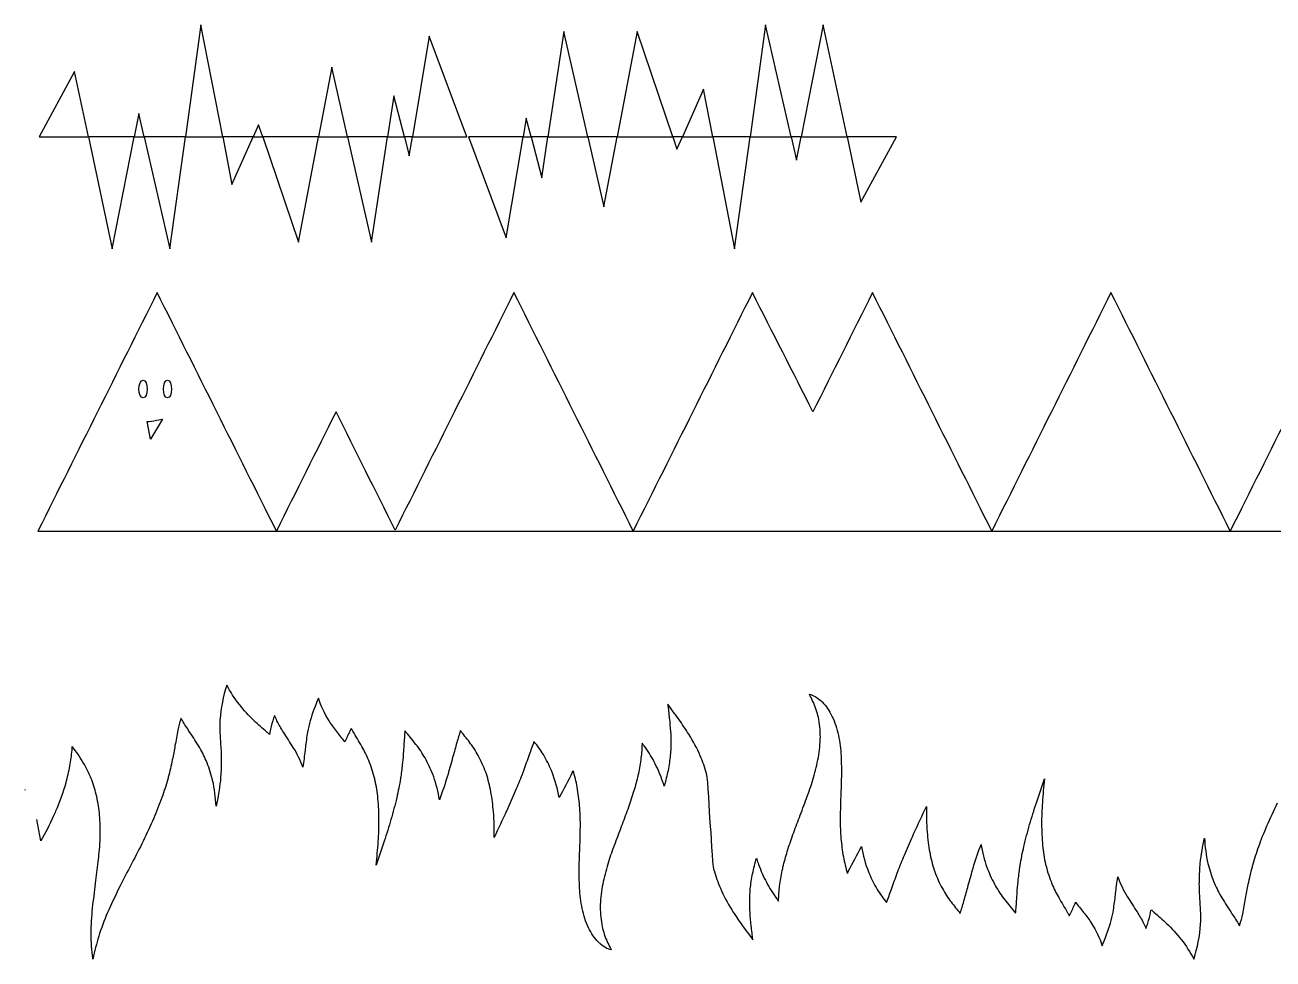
# Model space of a CAD drawing. Extents: x -2445 to 19593, y -8321 to 2625.
# Drawn here: x -33 to 3171, y 227 to 2625 of the extents above; entities that cross this region are included whole.
import ezdxf

# ---------------------------------------------------------------- set-up
doc = ezdxf.new("R2010")
doc.units = 0
doc.layers.add('Layer_1', color=7, linetype='CONTINUOUS')

msp = doc.modelspace()

# ---------------------------------------------------------------- linework, layer by layer
at = {"layer": 'Layer_1', "color": 7}
for points in [[(418.475, 2625.32496), (378.65, 2337.87504), (474.375, 2337.87504), (418.475, 2625.32496)], [(961.6, 2337.87504), (1101.52496, 2337.87504), (1004.77504, 2596.87504), (961.6, 2337.87504)], [(1412.1, 2337.87504), (1350.5, 2608.25), (1309.52496, 2337.87504), (1412.1, 2337.87504)], [(1630.15, 2337.87504), (1538.32496, 2608.25), (1487, 2337.87504), (1630.15, 2337.87504)], [(1868.47504, 2625.32496), (1828.62496, 2337.87504), (1934.45, 2337.87504), (1868.47504, 2625.32496)], [(1959.9, 2337.87504), (2077.55, 2337.87504), (2016.47504, 2625.32496), (1959.9, 2337.87504)], [(129.7, 2337.87504), (94.025, 2505.8), (2.95, 2337.87504), (129.7, 2337.87504)], [(720.275, 2337.87504), (795.175, 2337.87504), (754.325, 2517.17504), (720.275, 2337.87504)], [(897.75, 2337.87504), (941, 2337.87504), (913.7, 2443.2), (897.75, 2337.87504)], [(1732.9, 2337.87504), (1709.1, 2460.27504), (1654.7, 2337.87504), (1732.9, 2337.87504)], [(272.825, 2337.87504), (259.1, 2397.65), (247.35, 2337.87504), (272.825, 2337.87504)], [(1266.27504, 2337.87504), (1253.72496, 2386.27504), (1245.65, 2337.87504), (1266.27504, 2337.87504)], [(552.55, 2337.87504), (577.1, 2337.87504), (566.475, 2369.2), (552.55, 2337.87504)], [(247.35, 2337.87504), (129.7, 2337.87504), (190.8, 2050.42496), (247.35, 2337.87504)], [(378.65, 2337.87504), (272.825, 2337.87504), (338.8, 2050.42496), (378.65, 2337.87504)], [(474.375, 2337.87504), (498.175, 2215.5), (552.55, 2337.87504), (474.375, 2337.87504)], [(577.1, 2337.87504), (668.925, 2067.5), (720.275, 2337.87504), (577.1, 2337.87504)], [(795.175, 2337.87504), (856.77504, 2067.5), (897.75, 2337.87504), (795.175, 2337.87504)], [(941, 2337.87504), (953.55, 2289.5), (961.6, 2337.87504), (941, 2337.87504)], [(1245.65, 2337.87504), (1105.72496, 2337.87504), (1202.5, 2078.9), (1245.65, 2337.87504)], [(1309.52496, 2337.87504), (1266.27504, 2337.87504), (1293.57504, 2232.57504), (1309.52496, 2337.87504)], [(1487, 2337.87504), (1412.1, 2337.87504), (1452.95, 2158.57504), (1487, 2337.87504)], [(1654.7, 2337.87504), (1630.15, 2337.87504), (1640.77504, 2306.57504), (1654.7, 2337.87504)], [(1828.62496, 2337.87504), (1732.9, 2337.87504), (1788.77504, 2050.42496), (1828.62496, 2337.87504)], [(1934.45, 2337.87504), (1948.15, 2278.12496), (1959.9, 2337.87504), (1934.45, 2337.87504)], [(2077.55, 2337.87504), (2113.22496, 2169.97504), (2204.3, 2337.87504), (2077.55, 2337.87504)], [(306.15, 1938.0132), (306.15, 1938.0132)], [(319.442616, 1613.09756), (289.222, 1561.722528), (280.155824, 1607.053488)], [(612.275, 1325.7382), (612.275, 1325.7382)], [(1528.45, 1325.7382), (1528.45, 1325.7382)], [(2449.12496, 1325.7382), (2449.12496, 1325.7382)], [(3061.42496, 1325.7382), (3061.42496, 1325.7382)], [(368.612254, 842.916341), (368.612254, 842.916341)], [(467.316192, 840.276933), (467.316192, 840.276933), (467.316192, 840.276933)], [(613.763474, 838.109948), (613.763474, 838.109948), (613.763474, 838.109948)], [(1621.209852, 844.863604), (1621.209852, 844.863604)], [(1645.321303, 842.350216), (1645.321298, 842.350216)], [(2005.082683, 841.409399), (2005.082678, 841.409399), (2005.082683, 841.409399)], [(386.908382, 813.734734), (386.908382, 813.734734), (386.908382, 813.734734), (386.908382, 813.734734)], [(467.078454, 811.581773), (467.078454, 811.581773)], [(808.93308, 811.394522), (808.93308, 811.394522), (808.93308, 811.394522), (808.93308, 811.394522)], [(1624.300656, 810.6289), (1624.300656, 810.6289), (1624.300656, 810.6289)], [(1671.348547, 803.651254), (1671.348542, 803.651254)], [(1671.348547, 803.651254), (1671.348547, 803.651254)], [(412.791551, 773.167423), (412.791551, 773.167423), (412.791551, 773.167423)], [(469.459764, 771.698223), (469.459764, 771.698223), (469.459764, 771.698223)], [(655.603754, 769.488198), (655.603754, 769.488198), (655.603754, 769.488198), (655.603754, 769.488198)], [(686.597264, 769.647908), (686.597264, 769.647908), (686.597264, 769.647908)], [(831.715629, 772.544284), (831.715629, 772.544284)], [(939.550824, 776.503142), (939.550824, 776.503142)], [(970.435045, 777.805822), (970.435045, 777.805822)], [(1075.460225, 782.355246), (1075.460225, 782.355246)], [(1107.999368, 783.687908), (1107.999368, 783.687908)], [(1273.573948, 785.305486), (1273.573948, 785.305486)], [(2008.822598, 790.498642), (2008.822598, 790.498794)], [(2055.3782, 800.761395), (2055.3782, 800.761395), (2055.3782, 800.761395)], [(87.071473, 767.615226), (87.071473, 767.615226)], [(1130.488462, 749.175908), (1130.488462, 749.175908)], [(1297.793428, 751.39071), (1297.793428, 751.39071)], [(1700.626732, 748.271054), (1700.626732, 748.271054), (1700.626732, 748.271054), (1700.626719, 748.271054)], [(2002.610497, 737.792404), (2002.610502, 737.792404), (2002.610497, 737.792404)], [(2062.056715, 747.614697), (2062.056715, 747.614697)], [(1149.878686, 706.123056), (1149.878686, 706.123056), (1149.878686, 706.123056)], [(1244.949583, 705.331112), (1244.949583, 705.331112)], [(1246.475759, 709.565638), (1246.475759, 709.565638), (1246.475759, 709.565638), (1246.475759, 709.565638)], [(1373.934651, 709.828044), (1373.934651, 709.828044)], [(136.4529, 690.510551), (136.4529, 690.510551)], [(333.478751, 688.813041), (333.478751, 688.813041)], [(448.616754, 685.126143), (448.616754, 685.126143)], [(468.371079, 684.49899), (468.371079, 684.498838)], [(864.232346, 691.583956), (864.232346, 691.583956), (864.232346, 691.583956), (864.232346, 691.583956)], [(931.654663, 694.767841), (931.654663, 694.767841), (931.654663, 694.767841)], [(1014.48146, 699.158216), (1014.48146, 699.158216), (1014.48146, 699.158216), (1014.48146, 699.158216)], [(1151.386144, 701.903622), (1151.386144, 701.903622)], [(1611.101775, 682.235966), (1611.101775, 682.235966), (1611.101775, 682.235966), (1611.101775, 682.235966)], [(1228.066211, 663.349582), (1228.066211, 663.349582)], [(1726.692091, 652.260991), (1726.692091, 652.260991)], [(1974.268458, 641.286137), (1974.268458, 641.286137)], [(457.430165, 619.554889), (457.430165, 619.554889)], [(1207.460778, 616.053667), (1207.460778, 616.053667)], [(1391.321771, 614.342336), (1391.321771, 614.342336)], [(7.459895, 529.98018), (-3.122588, 584.96052)], [(1169.637439, 604.739511), (1169.637439, 604.739511)], [(2283.179921, 552.039689), (2283.179921, 552.039689)], [(1478.548902, 515.493063), (1478.548902, 515.493063)], [(2061.495589, 542.436864), (2061.495589, 542.436864)], [(2245.356582, 540.725533), (2245.356582, 540.725533)], [(2995.387195, 537.224311), (2995.387195, 537.224311)], [(155.72062, 483.451869), (155.72062, 483.451869), (155.72062, 483.451869)], [(156.048209, 486.333967), (156.048209, 486.333967)], [(1726.125269, 504.518209), (1726.125269, 504.518209)], [(2224.751149, 493.429618), (2224.751149, 493.429618)], [(239.473947, 469.567006), (239.473947, 469.567006)], [(1841.715585, 474.543234), (1841.715585, 474.543234), (1841.715585, 474.543234), (1841.715585, 474.543234)], [(2207.867777, 451.448088), (2207.867777, 451.448088)], [(2301.431216, 454.875578), (2301.431216, 454.875578)], [(2302.938674, 450.656144), (2302.938674, 450.656144), (2302.938674, 450.656144)], [(2438.3359, 457.620984), (2438.3359, 457.620984), (2438.3359, 457.620984), (2438.3359, 457.620984)], [(2521.162697, 462.011359), (2521.162697, 462.011359), (2521.162697, 462.011359)], [(2588.585014, 465.195244), (2588.585014, 465.195244), (2588.585014, 465.195244), (2588.585014, 465.195244)], [(2984.446281, 472.28021), (2984.446281, 472.280362)], [(3004.200606, 471.653057), (3004.200606, 471.653057)], [(3119.338609, 467.966159), (3119.338609, 467.966159)], [(149.0385, 428.575343), (149.0385, 428.575343)], [(1450.206863, 418.986796), (1450.206858, 418.986796), (1450.206863, 418.986796)], [(2078.882709, 446.951156), (2078.882709, 446.951156)], [(2206.341601, 447.213562), (2206.341601, 447.213562), (2206.341601, 447.213562), (2206.341601, 447.213562)], [(1390.760645, 409.164503), (1390.760645, 409.164503)], [(1752.190628, 408.508146), (1752.190628, 408.508146), (1752.190628, 408.508146), (1752.190641, 408.508146)], [(2155.023932, 405.38849), (2155.023932, 405.38849)], [(2322.328898, 407.603292), (2322.328898, 407.603292)], [(2766.220096, 387.131292), (2766.220096, 387.131292), (2766.220096, 387.131292)], [(2797.213606, 387.291002), (2797.213606, 387.291002), (2797.213606, 387.291002), (2797.213606, 387.291002)], [(2983.357596, 385.080977), (2983.357596, 385.080977), (2983.357596, 385.080977)], [(1397.43916, 356.017805), (1397.43916, 356.017805), (1397.43916, 356.017805)], [(1443.994762, 366.280558), (1443.994762, 366.280406)], [(1781.468813, 353.127946), (1781.468818, 353.127946)], [(1781.468813, 353.127946), (1781.468813, 353.127946)], [(2179.243412, 371.473714), (2179.243412, 371.473714)], [(2344.817992, 373.091292), (2344.817992, 373.091292)], [(2377.357135, 374.423954), (2377.357135, 374.423954)], [(2482.382315, 378.973378), (2482.382315, 378.973378)], [(2513.266536, 380.276058), (2513.266536, 380.276058)], [(2621.101731, 384.234916), (2621.101731, 384.234916)], [(3040.025809, 383.611777), (3040.025809, 383.611777), (3040.025809, 383.611777)], [(1828.516704, 346.1503), (1828.516704, 346.1503), (1828.516704, 346.1503)], [(2643.88428, 345.384678), (2643.88428, 345.384678), (2643.88428, 345.384678), (2643.88428, 345.384678)], [(2985.738906, 345.197427), (2985.738906, 345.197427)], [(3065.908978, 343.044466), (3065.908978, 343.044466), (3065.908978, 343.044466), (3065.908978, 343.044466)], [(136.770285, 300.034031), (136.770285, 300.034031), (136.770285, 300.034031)], [(158.305133, 292.249603), (158.305133, 292.249603), (158.305133, 292.249603)], [(1447.734677, 315.369801), (1447.734682, 315.369801), (1447.734677, 315.369801)], [(1807.496057, 314.428984), (1807.496062, 314.428984)], [(1831.607508, 311.915596), (1831.607508, 311.915596)], [(2839.053886, 318.669252), (2839.053886, 318.669252), (2839.053886, 318.669252)], [(2985.501168, 316.502267), (2985.501168, 316.502267), (2985.501168, 316.502267)], [(3084.205106, 313.862859), (3084.205106, 313.862859)], [(142.909887, 234.458458), (142.909887, 234.458458)]]:
    msp.add_lwpolyline(points, dxfattribs=at)
at = {"layer": 'Layer_1', "color": 1}
for points in [[(280.60292, 1690.17428), (280.60292, 1690.17428)], [(343.279672, 1690.17428), (343.279672, 1690.17428)]]:
    msp.add_lwpolyline(points, dxfattribs=at)
at = {"layer": 'Layer_1', "color": 7}
for points in [[(306.15, 1938.0132), (204.1, 1733.921536), (102.05, 1529.829864), (0, 1325.7382)], [(612.275, 1325.7382), (510.233336, 1529.829864), (408.191664, 1733.921536), (306.15, 1938.0132)], [(1222.3, 1938.0132), (1120.63336, 1734.679864), (1018.96664, 1531.346536), (917.3, 1328.0132)], [(1528.45, 1325.7382), (1426.4, 1529.829864), (1324.35, 1733.921536), (1222.3, 1938.0132)], [(1834.57504, 1938.0132), (1732.53336, 1733.921536), (1630.49168, 1529.829864), (1528.45, 1325.7382)], [(1989.92496, 1631.8882), (1938.14168, 1733.929864), (1886.35832, 1835.971536), (1834.57504, 1938.0132)], [(2143, 1938.0132), (2091.97496, 1835.971536), (2040.95, 1733.929864), (1989.92496, 1631.8882)], [(2449.12496, 1325.7382), (2347.08328, 1529.829864), (2245.04168, 1733.921536), (2143, 1938.0132)], [(2755.27504, 1938.0132), (2653.22504, 1733.921536), (2551.17496, 1529.829864), (2449.12496, 1325.7382)], [(3061.42496, 1325.7382), (2959.37496, 1529.829864), (2857.32504, 1733.921536), (2755.27504, 1938.0132)], [(280.155824, 1607.053488), (292.244048, 1607.053488), (319.442616, 1613.09756), (319.442616, 1613.09756)], [(765.35, 1631.8882), (714.325, 1529.8382), (663.3, 1427.7882), (612.275, 1325.7382)], [(917.3, 1328.0132), (866.65, 1429.304864), (816, 1530.596536), (765.35, 1631.8882)], [(3214.5, 1631.8882), (3163.47496, 1529.8382), (3112.45, 1427.7882), (3061.42496, 1325.7382)], [(0, 1325.7382), (204.091664, 1325.7382), (408.183336, 1325.7382), (612.275, 1325.7382)], [(612.275, 1325.7382), (713.566664, 1325.7382), (814.85832, 1325.7382), (916.15, 1325.7382)], [(916.15, 1325.7382), (916.90832, 1325.7382), (917.66664, 1325.7382), (918.42496, 1325.7382)], [(918.42496, 1325.7382), (1121.76664, 1325.7382), (1325.10832, 1325.7382), (1528.45, 1325.7382)], [(1528.45, 1325.7382), (1835.34168, 1325.7382), (2142.23328, 1325.7382), (2449.12496, 1325.7382)], [(2449.12496, 1325.7382), (2653.22496, 1325.7382), (2857.32496, 1325.7382), (3061.42496, 1325.7382)], [(3061.42496, 1325.7382), (3162.71664, 1325.7382), (3264.00832, 1325.7382), (3365.3, 1325.7382)], [(484.879389, 930.244744), (475.604814, 901.22432), (469.576948, 870.939377), (467.316192, 840.276933)], [(484.879481, 930.24515), (484.879435, 930.244998), (484.879389, 930.244846), (484.879389, 930.244744)], [(517.099729, 880.401853), (505.003781, 895.886306), (494.134017, 912.546252), (484.879481, 930.24515)], [(1985.009712, 898.282174), (1983.622416, 901.002834), (1982.109473, 903.647729), (1980.814478, 906.422811)], [(1980.814478, 906.422811), (1990.951704, 904.539625), (2000.118989, 898.578321), (2008.235949, 891.63467)], [(1993.159773, 881.072009), (1990.591674, 886.8921), (1987.886889, 892.639933), (1985.009712, 898.282174)], [(554.921124, 838.656306), (541.515974, 851.660503), (528.749104, 865.489012), (517.099729, 880.401853)], [(720.420319, 896.341045), (712.086772, 877.509237), (704.950875, 858.042958), (698.953621, 838.163659)], [(747.376382, 838.662505), (736.155344, 856.49652), (726.733758, 875.791554), (720.420319, 896.341045)], [(1617.206258, 881.023111), (1617.206198, 881.023111), (1617.206134, 881.023264), (1617.206074, 881.023264)], [(1617.206074, 881.023264), (1618.485152, 868.962693), (1619.959579, 856.927783), (1621.209852, 844.863604)], [(1645.321298, 842.350216), (1636.085808, 855.359901), (1626.578052, 868.132028), (1617.206258, 881.023111)], [(2005.082678, 841.409399), (2002.359738, 855.039885), (1998.651645, 868.492571), (1993.159773, 881.072009)], [(2008.235949, 891.63467), (2008.23599, 891.63467), (2008.236027, 891.634517), (2008.236069, 891.634517)], [(2008.236069, 891.634517), (2010.084155, 890.053678), (2011.884938, 888.406119), (2013.643622, 886.70617)], [(2013.643622, 886.70617), (2023.99199, 876.459067), (2032.239926, 863.829678), (2038.888318, 850.369625)], [(366.838518, 842.96558), (363.890542, 833.62882), (361.415041, 824.112328), (359.407537, 814.477998)], [(367.475504, 844.95695), (367.262329, 844.293516), (367.050031, 843.629624), (366.838518, 842.96558)], [(368.612254, 842.916341), (368.231752, 843.595477), (367.85282, 844.275629), (367.475504, 844.95695)], [(386.908382, 813.734734), (380.56844, 823.27587), (374.379573, 832.944805), (368.612254, 842.916341)], [(467.316192, 840.276933), (466.679252, 830.730868), (466.639545, 821.141203), (467.078454, 811.581773)], [(587.742067, 809.545178), (576.603214, 818.974523), (565.574896, 828.570844), (554.921124, 838.656306)], [(602.983376, 838.175194), (600.021409, 828.787924), (597.571257, 819.203239), (595.701945, 809.481355)], [(607.450128, 851.664822), (605.906928, 847.190299), (604.420473, 842.692198), (602.983376, 838.175194)], [(613.763474, 838.109948), (611.552307, 842.566737), (609.440871, 847.083843), (607.450128, 851.664822)], [(630.486483, 809.31382), (624.538401, 818.642654), (618.850913, 828.18379), (613.763474, 838.109948)], [(698.953621, 838.163659), (696.146145, 828.768869), (693.863457, 819.182812), (692.169553, 809.470379)], [(767.775174, 810.485755), (760.631935, 819.569714), (753.713507, 828.880813), (747.376382, 838.662505)], [(1621.209852, 844.863604), (1621.209856, 844.863604), (1621.209856, 844.863604), (1621.209856, 844.863604)], [(1621.209856, 844.863604), (1622.432966, 833.47414), (1623.53155, 822.066383), (1624.300656, 810.6289)], [(1671.348542, 803.651254), (1663.110081, 816.897327), (1654.344712, 829.739019), (1645.321303, 842.350216)], [(2008.822598, 790.498794), (2009.433446, 807.551383), (2008.148605, 824.680448), (2005.082683, 841.409399)], [(2038.888318, 850.369625), (2038.888323, 850.369625), (2038.888327, 850.369625), (2038.888332, 850.369625)], [(2038.888332, 850.369625), (2046.312816, 834.714638), (2051.928738, 818.007486), (2055.3782, 800.761395)], [(359.407537, 814.477998), (356.711382, 801.251843), (354.377675, 787.940015), (351.896171, 774.663148)], [(412.791551, 773.167423), (404.453109, 786.908938), (395.644224, 800.295717), (386.908382, 813.734734)], [(467.078454, 811.581773), (467.675086, 798.274671), (468.678445, 784.994044), (469.459718, 771.698477)], [(594.632006, 803.598559), (592.333436, 805.577988), (590.036205, 807.559398), (587.742067, 809.545178)], [(595.701945, 809.481355), (595.333633, 807.522964), (594.977556, 805.561829), (594.632006, 803.598559)], [(655.603754, 769.488198), (647.375848, 782.872639), (638.794266, 795.989289), (630.486483, 809.31382)], [(692.169507, 809.470125), (689.917016, 796.268718), (688.238717, 782.957906), (686.597264, 769.647908)], [(692.169553, 809.470379), (692.169553, 809.470278), (692.169507, 809.470278), (692.169507, 809.470125)], [(767.775266, 810.485603), (767.77522, 810.485755), (767.775174, 810.485755), (767.775174, 810.485755)], [(788.269217, 784.234672), (781.442902, 792.989809), (774.545713, 801.678228), (767.775266, 810.485603)], [(800.636609, 811.192534), (796.309758, 802.322657), (792.213673, 793.317766), (788.269356, 784.234367)], [(804.622713, 818.916899), (803.260552, 816.363318), (801.931035, 813.788445), (800.636609, 811.192534)], [(808.93308, 811.394522), (807.471189, 813.884382), (806.032107, 816.390554), (804.622713, 818.916899)], [(831.715629, 772.544284), (824.223563, 785.566317), (816.411803, 798.363241), (808.93308, 811.394522)], [(942.390759, 812.645474), (941.196018, 800.624233), (940.390782, 788.560816), (939.550824, 776.503142)], [(942.390944, 812.645372), (942.390898, 812.645372), (942.390805, 812.645474), (942.390759, 812.645474)], [(970.435045, 777.805822), (961.22368, 789.550683), (951.73039, 801.023533), (942.390944, 812.645372)], [(1084.788885, 813.060476), (1081.555544, 802.871708), (1078.500638, 792.615713), (1075.460225, 782.355246)], [(1107.999368, 783.687908), (1100.410904, 793.618944), (1092.59275, 803.333815), (1084.788885, 813.060476)], [(1624.300656, 810.6289), (1625.333773, 795.139873), (1625.597645, 779.575794), (1624.730257, 764.074368)], [(1700.626719, 748.271054), (1692.267634, 767.568679), (1682.289498, 785.986502), (1671.348547, 803.651254)], [(87.461117, 772.626553), (87.340701, 770.955213), (87.210727, 769.284787), (87.071473, 767.615226)], [(91.04451, 768.067068), (89.856371, 769.593028), (88.661814, 771.112839), (87.461117, 772.626858)], [(87.461117, 772.626858), (87.461117, 772.626705), (87.461117, 772.626553), (87.461117, 772.626553)], [(351.896171, 774.663148), (349.819687, 762.465327), (347.551267, 750.30648), (345.040445, 738.2079)], [(431.848497, 736.048182), (426.402765, 748.951207), (420.047356, 761.392785), (412.791551, 773.167423)], [(469.459718, 771.698477), (469.459718, 771.698477), (469.459764, 771.698324), (469.459764, 771.698223)], [(469.459764, 771.698223), (470.397051, 758.995204), (470.788311, 746.245384), (470.70691, 733.500952)], [(680.376445, 719.466135), (673.626868, 736.977782), (665.393329, 753.811462), (655.603754, 769.488198)], [(686.597264, 769.647908), (686.347567, 767.300633), (686.094499, 764.953917), (685.836537, 762.60776)], [(788.269356, 784.234367), (788.269309, 784.234519), (788.269263, 784.234519), (788.269217, 784.234672)], [(849.33968, 736.737125), (844.278097, 749.12982), (838.404398, 761.123976), (831.715629, 772.544284)], [(939.550824, 776.503142), (939.281735, 771.424383), (938.974739, 766.347912), (938.623233, 761.275403)], [(993.874665, 742.966883), (986.91579, 755.238487), (979.076281, 766.906109), (970.435045, 777.805822)], [(1075.460225, 782.355246), (1072.133224, 770.361496), (1068.863661, 758.348487), (1065.558869, 746.347268)], [(1130.488462, 749.175908), (1123.857736, 761.325202), (1116.342764, 772.892465), (1107.999368, 783.687908)], [(1273.573842, 785.305181), (1269.523542, 773.908502), (1265.464002, 762.515887), (1261.390777, 751.129117)], [(1273.573948, 785.305486), (1273.573907, 785.305486), (1273.573879, 785.305334), (1273.573842, 785.305181)], [(1297.793428, 751.39071), (1290.54954, 763.375059), (1282.454881, 774.738912), (1273.573948, 785.305486)], [(1550.955779, 775.034907), (1550.577845, 762.763456), (1549.463865, 750.525898), (1547.825561, 738.380466)], [(1551.151583, 781.315988), (1551.104212, 779.221617), (1551.039183, 777.127855), (1550.955779, 775.034907)], [(1556.368863, 774.36385), (1554.650012, 776.699438), (1552.910387, 779.016631), (1551.151583, 781.315988)], [(1556.368866, 774.36385), (1556.368865, 774.36385), (1556.368863, 774.36385), (1556.368863, 774.36385)], [(1582.230989, 733.207955), (1574.600011, 747.638871), (1565.950348, 761.418294), (1556.368866, 774.36385)], [(2002.610502, 737.792404), (2006.190326, 755.088699), (2008.101506, 772.77713), (2008.822598, 790.498642)], [(2055.3782, 800.761395), (2058.860228, 783.272106), (2061.237978, 765.496274), (2062.056715, 747.614697)], [(87.071473, 767.615226), (86.063173, 754.33663), (84.378088, 741.124044), (82.152746, 728.026196)], [(122.764994, 719.54566), (113.590012, 736.754249), (102.877186, 752.950512), (91.04451, 768.067068)], [(345.040445, 738.2079), (341.907642, 723.112534), (338.414146, 708.108481), (334.613007, 693.200264)], [(685.836537, 762.60776), (684.247997, 748.193156), (682.446465, 733.806296), (680.376538, 719.465881)], [(938.623233, 761.275251), (937.92036, 751.144818), (937.039356, 741.029681), (936.000029, 730.934564)], [(938.623233, 761.275403), (938.623233, 761.275251), (938.623233, 761.275251), (938.623233, 761.275251)], [(1014.48146, 699.158216), (1008.590354, 714.28712), (1001.792989, 729.003562), (993.874665, 742.966883)], [(1065.558776, 746.346963), (1061.414119, 731.295805), (1057.225368, 716.259485), (1052.97096, 701.245523)], [(1065.558869, 746.347268), (1065.558823, 746.347115), (1065.558776, 746.347115), (1065.558776, 746.346963)], [(1149.878686, 706.123056), (1144.377797, 720.969076), (1137.989588, 735.431649), (1130.488462, 749.175908)], [(1261.390777, 751.129117), (1256.432688, 737.268746), (1251.457299, 723.415896), (1246.475759, 709.565638)], [(1318.560882, 710.482738), (1312.535071, 724.640984), (1305.661582, 738.373403), (1297.793428, 751.39071)], [(1547.825517, 738.38006), (1545.975547, 724.665476), (1543.467446, 711.06492), (1540.573458, 697.570719)], [(1547.825561, 738.380466), (1547.825547, 738.380314), (1547.825532, 738.380161), (1547.825517, 738.38006)], [(1624.730257, 764.074368), (1624.095686, 751.389998), (1622.65797, 738.760762), (1620.60911, 726.258816)], [(1700.626732, 748.271054), (1700.626732, 748.271054), (1700.626732, 748.271054), (1700.626719, 748.271054)], [(1716.712662, 702.616347), (1712.416058, 718.255174), (1707.03058, 733.531186), (1700.626732, 748.271054)], [(1989.559633, 686.407851), (1994.569832, 703.321615), (1998.907441, 720.47563), (2002.610497, 737.792404)], [(2062.056715, 747.614697), (2062.883998, 729.90843), (2063.115591, 712.171522), (2062.913867, 694.443354)], [(82.152746, 728.025789), (79.60434, 713.026615), (76.351167, 698.175869), (72.533637, 683.506583)], [(82.152746, 728.026196), (82.152746, 728.026094), (82.152746, 728.025942), (82.152746, 728.025789)], [(136.4529, 690.510703), (132.343656, 700.437319), (127.778928, 710.136031), (122.764994, 719.54566)], [(431.848543, 736.048029), (431.848543, 736.048029), (431.848497, 736.048029), (431.848497, 736.048182)], [(447.463059, 689.689083), (443.277125, 705.529035), (438.162906, 721.086915), (431.848543, 736.048029)], [(470.70691, 733.500952), (470.609534, 718.655186), (469.894518, 703.818364), (468.748395, 689.026055)], [(680.376538, 719.465881), (680.376492, 719.465982), (680.376445, 719.465982), (680.376445, 719.466135)], [(864.232346, 691.583956), (860.178093, 706.975317), (855.309416, 722.120838), (849.33968, 736.737125)], [(935.999983, 730.93426), (934.75593, 718.850517), (933.289467, 706.795129), (931.654663, 694.767841)], [(936.000029, 730.934564), (936.000029, 730.934412), (935.999983, 730.93426), (935.999983, 730.93426)], [(1151.386144, 701.903622), (1150.896008, 703.315402), (1150.393663, 704.7221), (1149.878686, 706.123056)], [(1244.949583, 705.331112), (1239.599929, 691.204677), (1233.918412, 677.232565), (1228.066211, 663.349582)], [(1244.949638, 705.331264), (1244.949624, 705.331264), (1244.949597, 705.331112), (1244.949583, 705.331112)], [(1246.475759, 709.565638), (1245.969592, 708.152995), (1245.460815, 706.741571), (1244.949638, 705.331264)], [(1320.258402, 706.360868), (1319.704544, 707.740787), (1319.13881, 709.114913), (1318.560882, 710.482738)], [(1338.112232, 641.143334), (1333.999659, 663.431394), (1328.348924, 685.433418), (1320.258402, 706.360868)], [(1371.987854, 705.806888), (1361.075284, 684.015897), (1349.635566, 662.550168), (1338.112232, 641.143334)], [(1371.987918, 705.80699), (1371.987905, 705.806888), (1371.987877, 705.806888), (1371.987854, 705.806888)], [(1373.934651, 709.828044), (1373.286777, 708.487049), (1372.637833, 707.146715), (1371.987918, 705.80699)], [(1373.934794, 709.828349), (1373.934757, 709.828197), (1373.934701, 709.828044), (1373.934651, 709.828044)], [(1374.100634, 710.170178), (1374.045403, 710.056354), (1373.990038, 709.942275), (1373.934794, 709.828349)], [(1374.220911, 709.820981), (1374.18088, 709.937702), (1374.140812, 710.053762), (1374.100634, 710.170178)], [(1375.579885, 705.723044), (1375.138358, 707.093563), (1374.685487, 708.45966), (1374.220911, 709.820981)], [(1375.579899, 705.723044), (1375.579899, 705.723044), (1375.579899, 705.723044), (1375.579885, 705.723044)], [(1385.726294, 662.076679), (1383.246066, 676.857198), (1379.963666, 691.488019), (1375.579899, 705.723044)], [(1582.231138, 733.207803), (1582.231088, 733.207803), (1582.231039, 733.207955), (1582.230989, 733.207955)], [(1602.313491, 687.772919), (1596.604251, 703.414643), (1589.935133, 718.638773), (1582.231138, 733.207803)], [(1620.60911, 726.258816), (1618.380523, 712.660344), (1615.438825, 699.210504), (1612.050859, 685.905129)], [(71.44486, 679.394316), (64.47966, 654.210439), (55.46905, 629.746807), (45.276164, 605.931924)], [(72.533637, 683.506583), (72.176868, 682.133829), (71.813819, 680.763158), (71.44486, 679.394316)], [(136.4529, 690.510551), (136.4529, 690.510703), (136.4529, 690.510703), (136.4529, 690.510703)], [(138.050675, 686.537313), (137.528887, 687.866976), (136.996295, 689.191457), (136.4529, 690.510551)], [(150.784717, 643.823495), (147.543873, 658.393694), (143.338546, 672.711852), (138.050675, 686.537313)], [(333.478751, 688.813041), (329.029406, 672.778825), (323.853686, 656.995481), (318.232085, 641.413566)], [(334.612915, 693.19996), (334.240631, 691.73579), (333.862438, 690.273602), (333.478751, 688.813041)], [(334.613007, 693.200264), (334.612961, 693.200112), (334.612961, 693.200112), (334.612915, 693.19996)], [(448.616754, 685.126143), (448.245071, 686.650985), (447.860691, 688.172219), (447.463059, 689.689083)], [(457.430165, 619.554889), (456.170552, 641.637556), (453.534512, 663.672255), (448.616754, 685.126143)], [(468.371079, 684.498838), (466.093655, 662.61079), (462.17367, 640.958522), (457.430165, 619.554889)], [(468.748349, 689.025801), (468.630934, 687.516102), (468.50507, 686.007114), (468.371079, 684.499143)], [(468.371079, 684.499143), (468.371079, 684.49899), (468.371079, 684.49899), (468.371079, 684.49899)], [(468.748395, 689.026055), (468.748395, 689.025903), (468.748349, 689.025801), (468.748349, 689.025801)], [(865.356814, 687.125897), (864.994134, 688.615576), (864.61945, 690.101748), (864.232346, 691.583956)], [(865.356906, 687.125592), (865.35686, 687.125745), (865.35686, 687.125897), (865.356814, 687.125897)], [(873.007573, 638.430754), (871.418478, 654.823517), (869.004847, 671.136145), (865.356906, 687.125592)], [(931.024233, 690.270452), (928.376142, 673.740439), (924.978313, 657.363378), (921.162723, 641.112236)], [(931.654663, 694.767841), (931.45086, 693.267644), (931.240548, 691.768464), (931.024233, 690.270452)], [(1014.481552, 699.157911), (1014.481506, 699.158063), (1014.481506, 699.158063), (1014.48146, 699.158216)], [(1016.103244, 694.843453), (1015.575316, 696.287348), (1015.034875, 697.725704), (1014.481552, 699.157911)], [(1016.103382, 694.843149), (1016.103336, 694.843301), (1016.10329, 694.843453), (1016.103244, 694.843453)], [(1031.017426, 635.78906), (1027.533256, 655.884676), (1022.785595, 675.752542), (1016.103382, 694.843149)], [(1051.704283, 696.802861), (1045.447774, 676.212616), (1038.407268, 655.919077), (1031.017472, 635.788755)], [(1052.97096, 701.245523), (1052.55232, 699.763467), (1052.129987, 698.28258), (1051.704283, 696.802861)], [(1151.386195, 701.90347), (1151.386181, 701.90347), (1151.386168, 701.903622), (1151.386144, 701.903622)], [(1162.907069, 656.16568), (1160.044764, 671.68484), (1156.317047, 687.026657), (1151.386195, 701.90347)], [(1539.743645, 693.774367), (1536.592181, 680.33032), (1532.824833, 667.067884), (1528.734442, 653.933754)], [(1539.74368, 693.774519), (1539.743668, 693.774519), (1539.743657, 693.774367), (1539.743645, 693.774367)], [(1540.573453, 697.570719), (1540.302226, 696.303913), (1540.025518, 695.03848), (1539.74368, 693.774519)], [(1540.573458, 697.570719), (1540.573457, 697.570719), (1540.573455, 697.570719), (1540.573453, 697.570719)], [(1603.78457, 683.637633), (1603.303553, 685.019991), (1602.813259, 686.398488), (1602.313491, 687.772919)], [(1603.784676, 683.637227), (1603.78464, 683.637328), (1603.784607, 683.637481), (1603.78457, 683.637633)], [(1607.863853, 670.87948), (1606.580803, 675.161112), (1605.222619, 679.415658), (1603.784676, 683.637227)], [(1611.101775, 682.235966), (1610.070043, 678.434278), (1608.988141, 674.649206), (1607.863853, 670.87948)], [(1612.050859, 685.905129), (1611.739509, 684.6805), (1611.423047, 683.457445), (1611.101775, 682.235966)], [(1726.408685, 578.389607), (1724.024886, 600.630053), (1720.879784, 687.448837), (1716.712673, 702.61636)], [(1974.268458, 641.286137), (1979.968209, 656.067622), (1985.037337, 671.141087), (1989.559633, 686.407851)], [(2062.913867, 694.443354), (2062.732425, 678.498267), (2062.192229, 662.559989), (2061.450331, 646.63467)], [(2563.64809, 627.41352), (2570.389079, 647.981864), (2577.368269, 668.454575), (2584.372069, 688.916208)], [(2584.372069, 688.916208), (2582.319086, 668.835887), (2580.403926, 648.73463), (2579.030731, 628.584134)], [(-32.393243, 659.798969), (-32.709474, 660.385521), (-33.02709, 660.971158), (-33.345952, 661.555982)], [(150.784717, 643.823089), (150.784717, 643.823241), (150.784717, 643.823343), (150.784717, 643.823495)], [(158.23943, 595.658042), (156.69937, 611.868432), (154.306055, 627.991826), (150.784717, 643.823089)], [(318.232085, 641.413566), (311.76277, 623.482191), (304.697332, 605.815254), (297.2543, 588.347358)], [(921.162723, 641.112236), (916.734847, 622.253496), (911.738367, 603.560716), (906.451004, 584.972055)], [(1169.637439, 604.739511), (1168.145647, 621.988447), (1166.038925, 639.185095), (1162.907069, 656.16568)], [(1228.066211, 663.349582), (1221.380396, 647.489051), (1214.468576, 631.744936), (1207.460778, 616.053667)], [(1391.321771, 614.342336), (1390.117874, 630.337526), (1388.374782, 646.29369), (1385.726294, 662.076679)], [(1528.734442, 653.933754), (1524.221995, 639.444351), (1519.314101, 625.107391), (1514.255034, 610.838371)], [(1973.350711, 638.905426), (1973.658229, 639.698234), (1973.96414, 640.491754), (1974.268454, 641.286137)], [(1974.268454, 641.286137), (1974.268454, 641.286137), (1974.268454, 641.286137), (1974.268458, 641.286137)], [(2061.330696, 644.093029), (2060.743197, 626.474671), (2060.179587, 608.852248), (2060.077459, 591.222305)], [(2061.450318, 646.634365), (2061.410656, 645.787287), (2061.370745, 644.940158), (2061.330696, 644.093029)], [(2061.450331, 646.63467), (2061.450331, 646.634517), (2061.450318, 646.634365), (2061.450318, 646.634365)], [(875.698973, 582.954159), (875.544897, 601.47915), (874.793267, 620.009476), (873.007573, 638.430754)], [(1031.017472, 635.788755), (1031.017472, 635.788755), (1031.017426, 635.788907), (1031.017426, 635.78906)], [(1207.460778, 616.053667), (1206.114209, 613.039046), (1204.763888, 610.026253), (1203.410477, 607.015239)], [(1391.32178, 614.342184), (1391.321771, 614.342184), (1391.321771, 614.342184), (1391.321771, 614.342336)], [(1392.739901, 565.556895), (1392.834133, 581.831972), (1392.544742, 598.122445), (1391.32178, 614.342184)], [(1514.255034, 610.838371), (1508.940346, 596.013236), (1503.360309, 581.30533), (1497.778134, 566.599762)], [(1955.039226, 590.179438), (1961.195534, 606.397501), (1967.363231, 622.610888), (1973.350711, 638.905426)], [(2249.406883, 549.763961), (2259.872413, 572.742437), (2270.63082, 595.557545), (2281.356777, 618.390082)], [(2281.356777, 618.389777), (2281.030508, 596.254517), (2281.267781, 574.077538), (2283.179921, 552.039689)], [(2281.356777, 618.390082), (2281.356777, 618.389929), (2281.356777, 618.389929), (2281.356777, 618.389777)], [(2546.366356, 571.807145), (2551.750265, 590.480514), (2557.608311, 608.984772), (2563.64809, 627.41352)], [(2579.030731, 628.584134), (2577.789033, 610.363675), (2576.977794, 592.096213), (2577.118387, 573.825041)], [(3155.56306, 568.431842), (3164.148059, 588.339495), (3173.327012, 607.932099), (3182.818455, 627.334859)], [(39.490331, 592.774166), (29.741156, 571.291872), (18.992593, 550.36427), (7.459895, 529.98018)], [(39.490469, 592.774471), (39.490469, 592.774319), (39.490469, 592.774319), (39.490331, 592.774166)], [(45.276164, 605.931924), (43.389954, 601.523816), (41.460481, 597.138066), (39.490469, 592.774471)], [(159.839329, 544.396969), (160.227911, 561.500525), (159.860106, 578.642294), (158.23943, 595.658042)], [(297.2543, 588.347358), (288.669301, 568.439705), (279.490348, 548.847101), (269.998905, 529.444341)], [(873.786629, 528.195066), (875.028327, 546.415525), (875.839566, 564.682987), (875.698973, 582.954159)], [(906.451004, 584.972055), (901.067095, 566.298686), (895.209049, 547.794428), (889.16927, 529.36568)], [(1171.460583, 538.389423), (1171.786852, 560.524683), (1171.549579, 582.701662), (1169.637439, 604.739511)], [(1203.410477, 607.015239), (1192.944947, 584.036763), (1182.18654, 561.221655), (1171.460583, 538.389118)], [(1736.104698, 454.162853), (1731.937587, 469.330376), (1728.792484, 556.149161), (1726.408685, 578.389607)], [(1938.562326, 545.940829), (1943.877014, 560.765964), (1949.457051, 575.47387), (1955.039226, 590.179438)], [(2060.077459, 591.222305), (2059.983227, 574.947228), (2060.272618, 558.656755), (2061.49558, 542.437016)], [(1391.486664, 512.686171), (1392.074163, 530.304529), (1392.637773, 547.926952), (1392.739901, 565.556895)], [(1497.778134, 566.599762), (1491.621826, 550.381699), (1485.454129, 534.168312), (1479.466649, 517.873774)], [(1924.082918, 502.845446), (1928.595365, 517.334849), (1933.503259, 531.671809), (1938.562326, 545.940829)], [(2245.356582, 540.725533), (2246.703151, 543.740154), (2248.053472, 546.752947), (2249.406883, 549.763961)], [(2283.179921, 552.039689), (2284.671713, 534.790753), (2286.778435, 517.594105), (2289.910291, 500.61352)], [(2531.654637, 515.666964), (2536.082513, 534.525704), (2541.078993, 553.218484), (2546.366356, 571.807145)], [(2577.118387, 573.825041), (2577.272463, 555.30005), (2578.024093, 536.769724), (2579.809787, 518.348446)], [(3134.585275, 515.365634), (3141.05459, 533.297009), (3148.120028, 550.963946), (3155.56306, 568.431842)], [(156.048209, 486.333967), (157.984193, 505.626714), (159.398527, 524.99304), (159.839329, 544.396969)], [(269.998905, 529.444341), (260.634111, 510.296923), (250.957241, 491.335487), (241.080956, 472.501849)], [(889.16927, 529.36568), (882.428281, 508.797336), (875.449091, 488.324625), (868.445291, 467.862992)], [(868.445291, 467.862992), (870.498274, 487.943313), (872.413434, 508.04457), (873.786629, 528.195066)], [(1171.460583, 538.389118), (1171.460583, 538.389271), (1171.460583, 538.389271), (1171.460583, 538.389423)], [(1478.548902, 515.493063), (1472.849151, 500.711578), (1467.780023, 485.638113), (1463.257727, 470.371349)], [(1478.548906, 515.493063), (1478.548906, 515.493063), (1478.548906, 515.493063), (1478.548902, 515.493063)], [(1479.466649, 517.873774), (1479.159131, 517.080966), (1478.85322, 516.287446), (1478.548906, 515.493063)], [(2061.49558, 542.437016), (2061.495589, 542.437016), (2061.495589, 542.437016), (2061.495589, 542.436864)], [(2061.495589, 542.436864), (2062.699486, 526.441674), (2064.442578, 510.48551), (2067.091066, 494.702521)], [(2080.829506, 450.972312), (2091.742076, 472.763303), (2103.181794, 494.229032), (2114.705128, 515.635866)], [(2114.705128, 515.635866), (2118.817701, 493.347806), (2124.468436, 471.345782), (2132.558958, 450.418332)], [(2224.751149, 493.429618), (2231.436964, 509.290149), (2238.348784, 525.034264), (2245.356582, 540.725533)], [(2401.113077, 459.976339), (2407.369586, 480.566584), (2414.410092, 500.860123), (2421.799888, 520.990445)], [(2421.799888, 520.990445), (2421.799888, 520.990445), (2421.799934, 520.990293), (2421.799934, 520.99014)], [(2421.799934, 520.99014), (2425.284104, 500.894524), (2430.031765, 481.026658), (2436.713978, 461.936051)], [(2521.793127, 466.508748), (2524.441218, 483.038761), (2527.839047, 499.415822), (2531.654637, 515.666964)], [(2579.809787, 518.348446), (2581.398882, 501.955683), (2583.812513, 485.643055), (2587.460454, 469.653608)], [(2984.446281, 472.280362), (2986.723705, 494.16841), (2990.64369, 515.820678), (2995.387195, 537.224311)], [(2995.387195, 537.224311), (2996.646808, 515.141644), (2999.282848, 493.106945), (3004.200606, 471.653057)], [(3119.338609, 467.966159), (3123.787954, 484.000375), (3128.963674, 499.783719), (3134.585275, 515.365634)], [(149.0385, 428.575343), (151.329313, 446.85805), (153.617264, 465.141621), (155.72062, 483.451564)], [(155.72062, 483.451869), (155.830555, 484.412466), (155.939983, 485.373217), (156.048209, 486.333967)], [(155.72062, 483.451564), (155.72062, 483.451716), (155.72062, 483.451716), (155.72062, 483.451869)], [(1389.903493, 462.335846), (1390.084935, 478.280933), (1390.625131, 494.219211), (1391.367029, 510.14453)], [(1391.367029, 510.14453), (1391.367029, 510.144683), (1391.367042, 510.144835), (1391.367042, 510.144835)], [(1391.367042, 510.144835), (1391.406704, 510.991913), (1391.446615, 511.839042), (1391.486664, 512.686171)], [(1841.715585, 474.543234), (1842.747317, 478.344922), (1843.829219, 482.129994), (1844.953507, 485.89972)], [(1844.953507, 485.89972), (1846.236557, 481.618088), (1847.594741, 477.363542), (1849.032684, 473.141973)], [(1913.073715, 463.004833), (1916.225179, 476.44888), (1919.992527, 489.711316), (1924.082918, 502.845446)], [(2067.091066, 494.702521), (2069.571294, 479.922002), (2072.853694, 465.291181), (2077.237461, 451.056156)], [(2207.867777, 451.448088), (2213.217431, 465.574523), (2218.898948, 479.546635), (2224.751149, 493.429618)], [(2289.910291, 500.61352), (2292.772596, 485.09436), (2296.500313, 469.752543), (2301.431165, 454.87573)], [(239.473901, 469.566853), (229.531451, 451.477902), (220.103725, 433.050831), (210.935899, 414.472689)], [(239.473947, 469.567006), (239.473947, 469.567006), (239.473947, 469.566853), (239.473901, 469.566853)], [(241.08091, 472.501849), (240.543932, 471.524381), (240.008293, 470.546049), (239.473947, 469.567006)], [(241.080956, 472.501849), (241.08091, 472.501849), (241.08091, 472.501849), (241.08091, 472.501849)], [(1390.760645, 409.164503), (1389.933362, 426.87077), (1389.701769, 444.607678), (1389.903493, 462.335846)], [(1463.257727, 470.371349), (1458.247528, 453.457585), (1453.909919, 436.30357), (1450.206863, 418.986796)], [(1736.104698, 454.162853), (1740.401302, 438.524026), (1745.78678, 423.248014), (1752.190628, 408.508146)], [(1832.20825, 430.520384), (1834.436837, 444.118856), (1837.378535, 457.568696), (1840.766501, 470.874071)], [(1840.766501, 470.874071), (1841.077851, 472.0987), (1841.394313, 473.321755), (1841.715585, 474.543234)], [(1849.032684, 473.141973), (1849.03272, 473.141872), (1849.032753, 473.141719), (1849.03279, 473.141567)], [(1849.03279, 473.141567), (1849.513807, 471.759209), (1850.004101, 470.380712), (1850.503869, 469.006281)], [(1850.503869, 469.006281), (1856.213109, 453.364557), (1862.882227, 438.140427), (1870.586222, 423.571397)], [(1904.991843, 418.39914), (1906.841813, 432.113724), (1909.349914, 445.71428), (1912.243902, 459.208481)], [(1912.243902, 459.208481), (1912.243903, 459.208481), (1912.243905, 459.208481), (1912.243907, 459.208481)], [(1912.243907, 459.208481), (1912.515134, 460.475287), (1912.791842, 461.74072), (1913.07368, 463.004681)], [(1913.07368, 463.004681), (1913.073692, 463.004681), (1913.073703, 463.004833), (1913.073715, 463.004833)], [(2077.237461, 451.056156), (2077.237461, 451.056156), (2077.237461, 451.056156), (2077.237475, 451.056156)], [(2077.237475, 451.056156), (2077.679002, 449.685637), (2078.131873, 448.31954), (2078.596449, 446.958219)], [(2078.882709, 446.951156), (2079.530583, 448.292151), (2080.179527, 449.632485), (2080.829442, 450.97221)], [(2080.829442, 450.97221), (2080.829455, 450.972312), (2080.829483, 450.972312), (2080.829506, 450.972312)], [(2132.558958, 450.418332), (2133.112816, 449.038413), (2133.67855, 447.664287), (2134.256478, 446.296462)], [(2206.341601, 447.213562), (2206.847768, 448.626205), (2207.356545, 450.037629), (2207.867722, 451.447936)], [(2207.867722, 451.447936), (2207.867736, 451.447936), (2207.867763, 451.448088), (2207.867777, 451.448088)], [(2301.431165, 454.87573), (2301.431179, 454.87573), (2301.431192, 454.875578), (2301.431216, 454.875578)], [(2301.431216, 454.875578), (2301.921352, 453.463798), (2302.423697, 452.0571), (2302.938674, 450.656144)], [(2302.938674, 450.656144), (2308.439563, 435.810124), (2314.827772, 421.347551), (2322.328898, 407.603292)], [(2387.258584, 410.432237), (2391.403241, 425.483395), (2395.591992, 440.519715), (2399.8464, 455.533677)], [(2399.8464, 455.533677), (2400.26504, 457.015733), (2400.687373, 458.49662), (2401.113077, 459.976339)], [(2436.713978, 461.936051), (2436.714024, 461.935899), (2436.71407, 461.935747), (2436.714116, 461.935747)], [(2436.714116, 461.935747), (2437.242044, 460.491852), (2437.782485, 459.053496), (2438.335808, 457.621289)], [(2438.335808, 457.621289), (2438.335854, 457.621137), (2438.335854, 457.621137), (2438.3359, 457.620984)], [(2438.3359, 457.620984), (2444.227006, 442.49208), (2451.024371, 427.775638), (2458.942695, 413.812317)], [(2516.817377, 425.84494), (2518.06143, 437.928683), (2519.527893, 449.984071), (2521.162697, 462.011359)], [(2521.162697, 462.011359), (2521.3665, 463.511556), (2521.576812, 465.010736), (2521.793127, 466.508748)], [(2587.460454, 469.653608), (2587.4605, 469.653455), (2587.4605, 469.653303), (2587.460546, 469.653303)], [(2587.460546, 469.653303), (2587.823226, 468.163624), (2588.19791, 466.677452), (2588.585014, 465.195244)], [(2588.585014, 465.195244), (2592.639267, 449.803883), (2597.507944, 434.658362), (2603.47768, 420.042075)], [(2982.11045, 423.278248), (2982.207826, 438.124014), (2982.922842, 452.960836), (2984.068965, 467.753145)], [(2984.068965, 467.753145), (2984.068965, 467.753297), (2984.069011, 467.753399), (2984.069011, 467.753399)], [(2984.069011, 467.753399), (2984.186426, 469.263098), (2984.31229, 470.772086), (2984.446281, 472.280057)], [(2984.446281, 472.280057), (2984.446281, 472.28021), (2984.446281, 472.28021), (2984.446281, 472.28021)], [(3004.200606, 471.653057), (3004.572289, 470.128215), (3004.956669, 468.606981), (3005.354301, 467.090117)], [(3005.354301, 467.090117), (3009.540235, 451.250165), (3014.654454, 435.692285), (3020.968817, 420.731171)], [(3107.776915, 418.5713), (3110.909718, 433.666666), (3114.403214, 448.670719), (3118.204353, 463.578936)], [(3118.204353, 463.578936), (3118.204399, 463.579088), (3118.204399, 463.579088), (3118.204445, 463.57924)], [(3118.204445, 463.57924), (3118.576729, 465.04341), (3118.954922, 466.505598), (3119.338609, 467.966159)], [(141.19562, 365.368641), (143.744396, 386.447315), (146.399043, 407.510186), (149.0385, 428.575343)], [(1450.206858, 418.986796), (1446.627034, 401.690501), (1444.715854, 384.00207), (1443.994762, 366.280558)], [(1828.087103, 392.704832), (1828.721674, 405.389202), (1830.15939, 418.018438), (1832.20825, 430.520384)], [(1870.586222, 423.571397), (1870.586272, 423.571397), (1870.586321, 423.571245), (1870.586371, 423.571245)], [(1870.586371, 423.571245), (1878.217349, 409.140329), (1886.867012, 395.360906), (1896.448494, 382.41535)], [(1901.861581, 381.744293), (1902.239515, 394.015744), (1903.353495, 406.253302), (1904.991799, 418.398734)], [(1904.991799, 418.398734), (1904.991813, 418.398886), (1904.991828, 418.399039), (1904.991843, 418.39914)], [(2078.596449, 446.958219), (2078.63648, 446.841498), (2078.676548, 446.725438), (2078.716726, 446.609022)], [(2078.716726, 446.609022), (2078.771957, 446.722846), (2078.827322, 446.836925), (2078.882566, 446.950851)], [(2078.882566, 446.950851), (2078.882603, 446.951003), (2078.882659, 446.951156), (2078.882709, 446.951156)], [(2134.256478, 446.296462), (2140.282289, 432.138216), (2147.155778, 418.405797), (2155.023932, 405.38849)], [(2191.426583, 405.650083), (2196.384672, 419.510454), (2201.360061, 433.363304), (2206.341601, 447.213562)], [(2514.194127, 395.503949), (2514.897, 405.634382), (2515.778004, 415.749519), (2516.817331, 425.844636)], [(2516.817331, 425.844636), (2516.817331, 425.844788), (2516.817377, 425.84494), (2516.817377, 425.84494)], [(2603.47768, 420.042075), (2608.539263, 407.64938), (2614.412962, 395.655224), (2621.101731, 384.234916)], [(2766.980823, 394.17144), (2768.569363, 408.586044), (2770.370895, 422.972904), (2772.440822, 437.313319)], [(2772.440822, 437.313319), (2772.440868, 437.313218), (2772.440915, 437.313218), (2772.440915, 437.313065)], [(2772.440915, 437.313065), (2779.190492, 419.801418), (2787.424031, 402.967738), (2797.213606, 387.291002)], [(2983.357596, 385.080977), (2982.420309, 397.783996), (2982.029049, 410.533816), (2982.11045, 423.278248)], [(3020.968817, 420.731171), (3020.968817, 420.731171), (3020.968863, 420.731171), (3020.968863, 420.731018)], [(3020.968863, 420.731018), (3026.414595, 407.827993), (3032.770004, 395.386415), (3040.025809, 383.611777)], [(3100.921189, 382.116052), (3102.997673, 394.313873), (3105.266093, 406.47272), (3107.776915, 418.5713)], [(210.935807, 414.472536), (200.943446, 394.22341), (191.270593, 373.7851), (181.729377, 353.273923)], [(210.935899, 414.472689), (210.935899, 414.472689), (210.935899, 414.472689), (210.935807, 414.472536)], [(1397.43916, 356.017805), (1393.957132, 373.507094), (1391.579382, 391.282926), (1390.760645, 409.164503)], [(1752.190628, 408.508146), (1752.190628, 408.508146), (1752.190628, 408.508146), (1752.190641, 408.508146)], [(1752.190641, 408.508146), (1760.549726, 389.210521), (1770.527862, 370.792698), (1781.468813, 353.127946)], [(1828.516704, 346.1503), (1827.483587, 361.639327), (1827.219715, 377.203406), (1828.087103, 392.704832)], [(2155.023932, 405.38849), (2162.26782, 393.404141), (2170.362479, 382.040288), (2179.243412, 371.473714)], [(2179.243518, 371.474019), (2183.293818, 382.870698), (2187.353358, 394.263313), (2191.426583, 405.650083)], [(2322.328898, 407.603292), (2328.959624, 395.453998), (2336.474596, 383.886735), (2344.817992, 373.091292)], [(2377.357135, 374.423954), (2380.684136, 386.417704), (2383.953699, 398.430713), (2387.258491, 410.431932)], [(2387.258491, 410.431932), (2387.258537, 410.432085), (2387.258584, 410.432085), (2387.258584, 410.432237)], [(2458.942695, 413.812317), (2465.90157, 401.540713), (2473.741079, 389.873091), (2482.382315, 378.973378)], [(2513.266536, 380.276058), (2513.535625, 385.354817), (2513.842621, 390.431288), (2514.194127, 395.503797)], [(2514.194127, 395.503797), (2514.194127, 395.503949), (2514.194127, 395.503949), (2514.194127, 395.503949)], [(2760.647853, 347.309075), (2762.900344, 360.510482), (2764.578643, 373.821294), (2766.220096, 387.131292)], [(2766.220096, 387.131292), (2766.469793, 389.478567), (2766.722861, 391.825283), (2766.980823, 394.17144)], [(2797.213606, 387.291002), (2805.441512, 373.906561), (2814.023094, 360.789911), (2822.330877, 347.46538)], [(2983.357642, 385.080723), (2983.357642, 385.080723), (2983.357596, 385.080876), (2983.357596, 385.080977)], [(2985.738906, 345.197427), (2985.142274, 358.504529), (2984.138915, 371.785156), (2983.357642, 385.080723)], [(136.770285, 300.034031), (137.337274, 321.872686), (138.654833, 343.700671), (141.19562, 365.368489)], [(141.19562, 365.368489), (141.19562, 365.368641), (141.19562, 365.368641), (141.19562, 365.368641)], [(181.729377, 353.273821), (172.806585, 333.483143), (165.203337, 312.997322), (158.305133, 292.249603)], [(181.729377, 353.273923), (181.729377, 353.273923), (181.729377, 353.273923), (181.729377, 353.273821)], [(1413.929028, 306.409575), (1406.504544, 322.064562), (1400.888622, 338.771714), (1397.43916, 356.017805)], [(1443.994762, 366.280406), (1443.383914, 349.227817), (1444.668755, 332.098752), (1447.734677, 315.369801)], [(1781.468818, 353.127946), (1789.707279, 339.881873), (1798.472648, 327.040181), (1807.496057, 314.428984)], [(1896.448494, 382.41535), (1896.448495, 382.41535), (1896.448497, 382.41535), (1896.448497, 382.41535)], [(1896.448497, 382.41535), (1898.167348, 380.079762), (1899.906973, 377.762569), (1901.665777, 375.463212)], [(1901.665777, 375.463212), (1901.713148, 377.557583), (1901.778177, 379.651345), (1901.861581, 381.744293)], [(2179.243412, 371.473714), (2179.243453, 371.473714), (2179.243481, 371.473866), (2179.243518, 371.474019)], [(2344.817992, 373.091292), (2352.406456, 363.160256), (2360.22461, 353.445385), (2368.028475, 343.718724)], [(2368.028475, 343.718724), (2371.261816, 353.907492), (2374.316722, 364.163487), (2377.357135, 374.423954)], [(2482.382315, 378.973378), (2491.59368, 367.228517), (2501.08697, 355.755667), (2510.426416, 344.133828)], [(2510.426601, 344.133726), (2511.621342, 356.154967), (2512.426578, 368.218384), (2513.266536, 380.276058)], [(2621.101731, 384.234916), (2628.593797, 371.212883), (2636.405557, 358.415959), (2643.88428, 345.384678)], [(2652.180751, 345.586666), (2656.507602, 354.456543), (2660.603687, 363.461434), (2664.548004, 372.544833)], [(2664.548004, 372.544833), (2664.548051, 372.544681), (2664.548097, 372.544681), (2664.548143, 372.544528)], [(2664.548143, 372.544528), (2671.374458, 363.789391), (2678.271647, 355.100972), (2685.042094, 346.293597)], [(2857.115415, 347.297845), (2857.483727, 349.256236), (2857.839804, 351.217371), (2858.185354, 353.180641)], [(2858.185354, 353.180641), (2860.483924, 351.201212), (2862.781155, 349.219802), (2865.075293, 347.234022)], [(3040.025809, 383.611777), (3048.364251, 369.870262), (3057.173136, 356.483483), (3065.908978, 343.044466)], [(3093.409823, 342.301202), (3096.105978, 355.527357), (3098.439685, 368.839185), (3100.921189, 382.116052)], [(1831.607504, 311.915596), (1830.384394, 323.30506), (1829.28581, 334.712817), (1828.516704, 346.1503)], [(2510.426416, 344.133828), (2510.426462, 344.133828), (2510.426555, 344.133726), (2510.426601, 344.133726)], [(2643.88428, 345.384678), (2645.346171, 342.894818), (2646.785253, 340.388646), (2648.194647, 337.862301)], [(2648.194647, 337.862301), (2649.556808, 340.415882), (2650.886325, 342.990755), (2652.180751, 345.586666)], [(2685.042094, 346.293597), (2685.04214, 346.293445), (2685.042186, 346.293445), (2685.042186, 346.293445)], [(2685.042186, 346.293445), (2692.185425, 337.209486), (2699.103853, 327.898387), (2705.440978, 318.116695)], [(2753.863739, 318.615541), (2756.671215, 328.010331), (2758.953903, 337.596388), (2760.647807, 347.308821)], [(2760.647807, 347.308821), (2760.647807, 347.308922), (2760.647853, 347.308922), (2760.647853, 347.309075)], [(2822.330877, 347.46538), (2828.278959, 338.136546), (2833.966447, 328.59541), (2839.053886, 318.669252)], [(2849.833984, 318.604006), (2852.795951, 327.991276), (2855.246103, 337.575961), (2857.115415, 347.297845)], [(2865.075293, 347.234022), (2876.214146, 337.804677), (2887.242464, 328.208356), (2897.896236, 318.122894)], [(2985.501168, 316.502267), (2986.138108, 326.048332), (2986.177815, 335.637997), (2985.738906, 345.197427)], [(3065.908978, 343.044466), (3072.24892, 333.50333), (3078.437787, 323.834395), (3084.205106, 313.862859)], [(3085.978842, 313.81362), (3088.926818, 323.15038), (3091.402319, 332.666872), (3093.409823, 342.301202)], [(139.997139, 235.626582), (137.470618, 256.969034), (136.29924, 278.517437), (136.770285, 300.034031)], [(158.305133, 292.249603), (152.195866, 273.3246), (147.190751, 253.981903), (142.909887, 234.458458)], [(1413.929042, 306.409575), (1413.929037, 306.409575), (1413.929033, 306.409575), (1413.929028, 306.409575)], [(1439.173738, 270.07303), (1428.82537, 280.320133), (1420.577434, 292.949522), (1413.929042, 306.409575)], [(1447.734682, 315.369801), (1450.457622, 301.739315), (1454.165715, 288.286629), (1459.657587, 275.707191)], [(1807.496062, 314.428984), (1816.731552, 301.419299), (1826.239308, 288.647172), (1835.611102, 275.756089)], [(1831.607508, 311.915596), (1831.607504, 311.915596), (1831.607504, 311.915596), (1831.607504, 311.915596)], [(1835.611286, 275.755936), (1834.332208, 287.816507), (1832.857781, 299.851417), (1831.607508, 311.915596)], [(2705.440978, 318.116695), (2716.662016, 300.28268), (2726.083602, 280.987646), (2732.397041, 260.438155)], [(2732.397041, 260.438155), (2740.730588, 279.269963), (2747.866485, 298.736242), (2753.863739, 318.615541)], [(2839.053886, 318.669252), (2841.265053, 314.212463), (2843.376489, 309.695357), (2845.367232, 305.114378)], [(2845.367232, 305.114378), (2846.910432, 309.588901), (2848.396887, 314.087002), (2849.833984, 318.604006)], [(2897.896236, 318.122894), (2911.301386, 305.118697), (2924.068256, 291.290188), (2935.717631, 276.377347)], [(2967.937971, 226.534456), (2977.212546, 255.55488), (2983.240412, 285.839823), (2985.501168, 316.502267)], [(3084.205106, 313.862859), (3084.585608, 313.183723), (3084.96454, 312.503571), (3085.341856, 311.82225)], [(3085.341856, 311.82225), (3085.555031, 312.485684), (3085.767329, 313.149576), (3085.978842, 313.81362)], [(1444.581291, 265.144683), (1442.733205, 266.725522), (1440.932422, 268.373081), (1439.173738, 270.07303)], [(1444.581411, 265.14453), (1444.58137, 265.14453), (1444.581333, 265.144683), (1444.581291, 265.144683)], [(1472.002882, 250.356389), (1461.865656, 252.239575), (1452.698371, 258.200879), (1444.581411, 265.14453)], [(1459.657587, 275.707191), (1462.225686, 269.8871), (1464.930471, 264.139267), (1467.807648, 258.497026)], [(1467.807648, 258.497026), (1469.194944, 255.776366), (1470.707887, 253.131471), (1472.002882, 250.356389)], [(1835.611102, 275.756089), (1835.611162, 275.756089), (1835.611226, 275.755936), (1835.611286, 275.755936)], [(2935.717631, 276.377347), (2947.813579, 260.892894), (2958.683343, 244.232948), (2967.937879, 226.53405)], [(141.256613, 226.551719), (140.816596, 229.573252), (140.397125, 232.598443), (139.997139, 235.626582)], [(142.909748, 234.458153), (142.369123, 231.820168), (141.819124, 229.184368), (141.256613, 226.551872)], [(141.256613, 226.551872), (141.256613, 226.551872), (141.256613, 226.551872), (141.256613, 226.551719)], [(142.909887, 234.458458), (142.909887, 234.458458), (142.909887, 234.458305), (142.909748, 234.458153)], [(2967.937879, 226.53405), (2967.937925, 226.534202), (2967.937971, 226.534354), (2967.937971, 226.534456)]]:
    msp.add_open_spline(points, degree=3, dxfattribs=at)
at = {"layer": 'Layer_1', "color": 1}
for points in [[(259.448504, 1690.17428), (259.448504, 1702.69204), (264.184072, 1712.83972), (270.02572, 1712.83972)], [(270.02572, 1712.83972), (275.867352, 1712.83972), (280.60292, 1702.69204), (280.60292, 1690.17428)], [(322.125248, 1690.17428), (322.125248, 1702.69204), (326.860824, 1712.83972), (332.702472, 1712.83972)], [(332.702472, 1712.83972), (338.544096, 1712.83972), (343.279672, 1702.69204), (343.279672, 1690.17428)], [(270.02572, 1667.50884), (264.184072, 1667.50884), (259.448504, 1677.65652), (259.448504, 1690.17428)], [(280.60292, 1690.17428), (280.60292, 1677.65652), (275.867352, 1667.50884), (270.02572, 1667.50884)], [(332.702472, 1667.50884), (326.860824, 1667.50884), (322.125248, 1677.65652), (322.125248, 1690.17428)], [(343.279672, 1690.17428), (343.279672, 1677.65652), (338.544096, 1667.50884), (332.702472, 1667.50884)]]:
    msp.add_open_spline(points, degree=3, dxfattribs=at)

doc.saveas('drawing.dxf')
